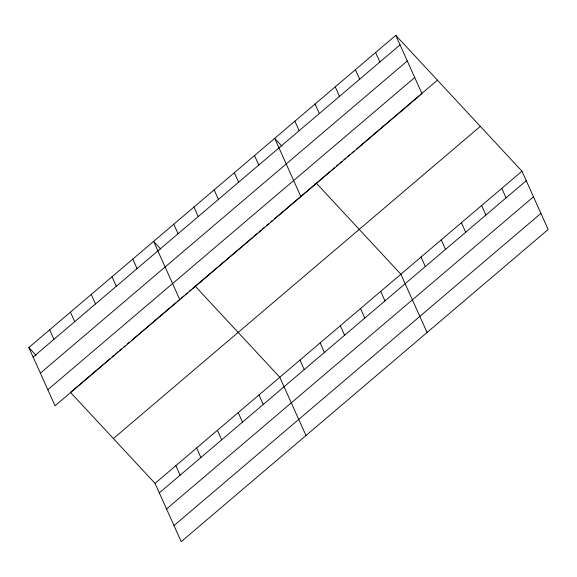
<?xml version="1.0" encoding="UTF-8"?>
<svg xmlns="http://www.w3.org/2000/svg" width="577" height="577" viewBox="0 0 577 577"><rect width="100%" height="100%" fill="white"/><g stroke="black" fill="none" stroke-linecap="round" stroke-linejoin="round"><path stroke-width="0.87" d="M395.779 35.348L421.967 93.625L55.039 405.804L28.85 347.527L395.779 35.348L521.961 171.196L548.15 229.473L181.221 541.652L155.033 483.375L70.488 392.36L110.063 358.692M33.127 357.048L400.056 44.869M40.361 373.139L407.29 60.96M47.812 389.713L414.733 77.534M112.075 356.975L114.087 355.266M115.429 354.127L118.112 351.84M119.453 350.701L121.466 348.991M123.478 347.275L125.49 345.565M127.503 343.856L129.515 342.139M131.527 340.43L175.797 302.766M177.139 301.627L179.822 299.34M181.164 298.201L183.847 295.922M185.188 294.775L187.2 293.066M189.213 291.356L191.218 289.64M192.559 288.5L253.101 236.996M254.443 235.849L257.133 233.562M258.482 232.416L261.172 230.129M262.513 228.982L264.533 227.266M266.552 225.549L268.572 223.833M270.591 222.116L272.604 220.4M274.623 218.683L330.455 171.181M331.804 170.035L334.494 167.741M336.514 166.025L338.533 164.308M339.875 163.168L341.894 161.452M343.914 159.735L345.933 158.011M347.945 156.295L349.965 154.578M351.984 152.862L354.004 151.145M356.694 148.859L419.255 95.631M420.597 94.484L437.416 80.181M113.395 438.549L480.324 126.37M155.033 483.375L521.961 171.196M159.31 492.895L526.238 180.716M166.544 508.986L533.473 196.807M173.994 525.56L540.916 213.382M281.937 146.161L274.688 138.365L300.884 196.642M316.333 183.197L400.871 274.219L427.067 332.489M160.846 249.185L153.605 241.388L179.793 299.658M195.242 286.214L279.787 377.235L305.976 435.512M28.85 347.527L36.091 355.324M501.781 188.369L506.058 197.889M481.6 205.535L485.877 215.055M461.42 222.708L465.697 232.228M375.598 52.514L379.875 62.035M441.239 239.881L445.516 249.394M355.418 69.687L359.695 79.208M421.059 257.046L425.336 266.567M335.237 86.86L339.514 96.381M315.056 104.026L319.333 113.546M380.69 291.385L384.974 300.905M294.876 121.199L299.153 130.719M360.51 308.558L364.794 318.078M340.329 325.724L344.613 335.244M254.507 155.538L258.792 165.058M320.148 342.897L324.425 352.417M234.327 172.711L238.611 182.224M299.968 360.07L304.245 369.59M214.146 189.876L218.431 199.397M193.966 207.049L198.243 216.57M258.994 394.928L263.271 404.448M173.785 224.215L178.062 233.735M238.2 412.62L242.484 422.14M217.414 430.305L221.691 439.825M132.811 259.08L137.088 268.601M196.62 447.997L200.897 457.518M112.017 276.765L116.302 286.286M175.826 465.689L180.103 475.21M91.231 294.458L95.508 303.978M70.437 312.15L74.714 321.67M49.644 329.835L53.921 339.355"/></g></svg>
